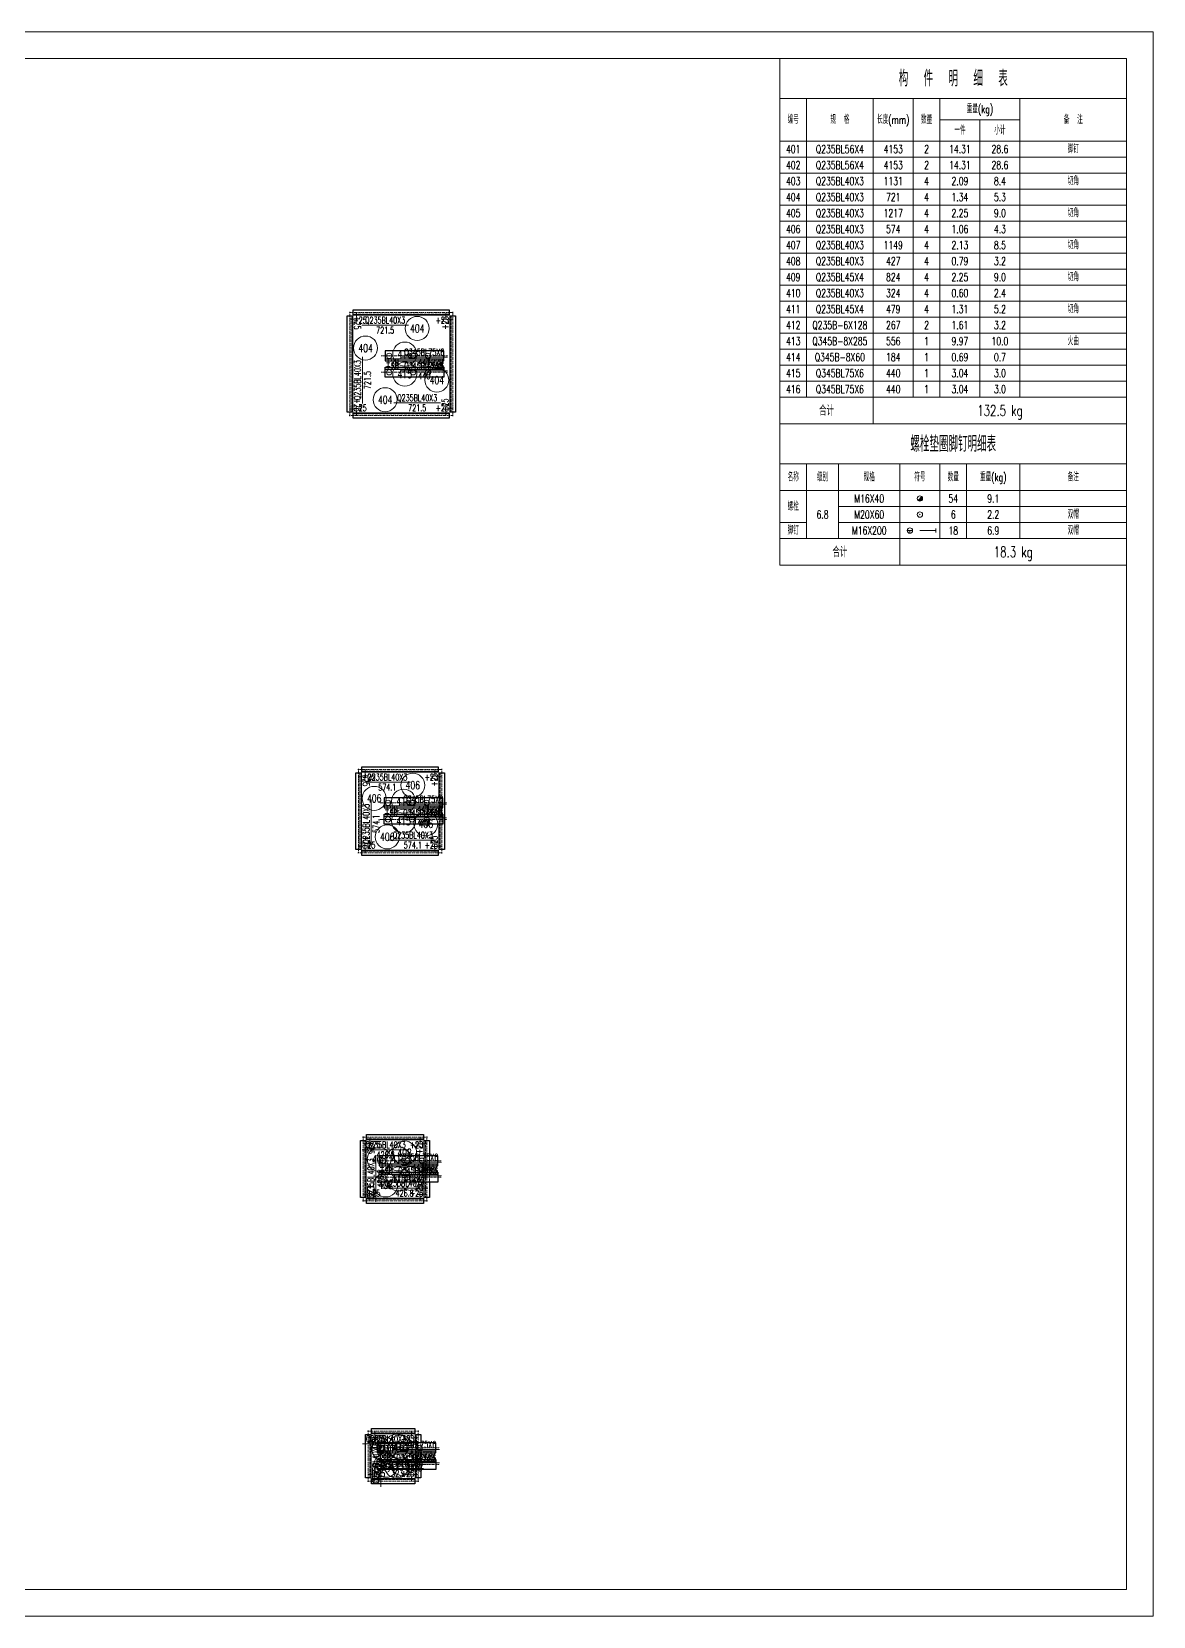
# Model space of a CAD drawing. Extents: x -13400 to 20340, y -61006 to 71674.
# Drawn here: x -4990 to 3420, y 11474 to 23354 of the extents above; entities that cross this region are included whole.
import ezdxf
from ezdxf.enums import TextEntityAlignment as Align

# ---------------------------------------------------------------- set-up
doc = ezdxf.new("R2010")
doc.units = 0
doc.header["$MEASUREMENT"] = 0
doc.linetypes.add('Dash', pattern=[2.75, 2, -0.75])
doc.linetypes.add('DashDot', pattern=[15.6, 9, -3, 0.6, -3])
doc.layers.get('0').update_dxf_attribs({"linetype": 'CONTINUOUS', "lineweight": 25})
doc.styles.get("Standard").update_dxf_attribs({"font": 'simplex.shx', "width": 0.7, "height": 3, "bigfont": 'gbhzfs.shx'})

# ---------------------------------------------------------------- blocks, each defined once
blk = doc.blocks.new('M16X40S')
at = {"color": 3, "linetype": 'Continuous', "lineweight": 13}
blk.add_line((-0.707, -0.707), (0.707, 0.707), dxfattribs=at)
blk.add_circle((0, 0), 1, dxfattribs=at)
for radius in [0.9, 0.8, 0.7, 0.6, 0.5, 0.4, 0.3, 0.2, 0.1]:
    blk.add_arc((0, 0), radius, 225, 45, dxfattribs=at)
blk = doc.blocks.new('DefaultBolt')
at = {"color": 3, "linetype": 'Continuous', "lineweight": 13}
for p, q in [((-0.1, -0.1), (0.1, 0.1)), ((0.1, -0.1), (-0.1, 0.1))]:
    blk.add_line(p, q, dxfattribs=at)
blk.add_circle((0, 0), 1, dxfattribs=at)
blk = doc.blocks.new('StepBoltML')
at = {"color": 3, "linetype": 'Continuous', "lineweight": 13}
for p, q in [((-4.75, 0), (-2.75, 0)), ((-3.75, 0), (-3.75, -1)), ((0, 0), (6, 0)), ((6, -0.75), (6, 0.75))]:
    blk.add_line(p, q, dxfattribs=at)
blk.add_circle((-3.75, 0), 1, dxfattribs=at)

msp = doc.modelspace()

# ---------------------------------------------------------------- linework, layer by layer
at = {"color": 7, "linetype": 'Continuous', "lineweight": 18}
for p, q in [((-13400.26316, 23353.99352), (3419.73684, 23353.99352)), ((3419.73684, 11473.99352), (3419.73684, 23353.99352)), ((-12900.26316, 23153.99352), (3219.73684, 23153.99352)), ((3219.73684, 11673.99352), (3219.73684, 23153.99352)), ((-12900.26316, 11673.99352), (3219.73684, 11673.99352)), ((-13400.26316, 11473.99352), (3419.73684, 11473.99352))]:
    msp.add_line(p, q, dxfattribs=at)
at = {"color": 2, "linetype": 'DashDot', "lineweight": 15}
for p, q in [((-1828.88882, 21248.41136), (-2610.36113, 21248.41136)), ((-2605.84288, 21252.9296), (-2605.84288, 20471.45729)), ((-1833.40707, 20471.45729), (-1833.40707, 21252.9296)), ((-2369.62498, 20924.19345), (-1869.62498, 20924.19345)), ((-2369.62498, 20800.19345), (-1869.62498, 20800.19345)), ((-2610.36113, 20475.97554), (-1828.88882, 20475.97554)), ((-1911.28119, 17823.23942), (-2545.4184, 17823.23942)), ((-2540.90016, 17827.75767), (-2540.90016, 17193.62045)), ((-1915.79944, 17193.62045), (-1915.79944, 17827.75767)), ((-2378.3498, 17572.68906), (-1878.3498, 17572.68906)), ((-2378.3498, 17448.68906), (-1878.3498, 17448.68906)), ((-2545.4184, 17198.1387), (-1911.28119, 17198.1387)), ((-2021.78251, 15066.46953), (-2508.58463, 15066.46953)), ((-2504.06638, 15070.98778), (-2504.06638, 14584.18566)), ((-2026.30076, 14584.18566), (-2026.30076, 15070.98778)), ((-2415.18357, 14889.58672), (-1915.18357, 14889.58672)), ((-2415.18357, 14765.58672), (-1915.18357, 14765.58672)), ((-2508.58463, 14588.70391), (-2021.78251, 14588.70391)), ((-2088.31891, 12861.69485), (-2471.98645, 12861.69485)), ((-2467.46821, 12866.2131), (-2467.46821, 12482.54555)), ((-2092.83715, 12482.54555), (-2092.83715, 12866.2131)), ((-2430.15268, 12736.37932), (-1930.15268, 12736.37932)), ((-2430.15268, 12612.37932), (-1930.15268, 12612.37932)), ((-2471.98645, 12487.0638), (-2088.31891, 12487.0638))]:
    msp.add_line(p, q, dxfattribs=at)
at = {"color": 1, "linetype": 'Dash', "lineweight": 20}
for p, q in [((-2593.84288, 21222.9296), (-2593.84288, 20501.45729)), ((-1858.88882, 21236.41136), (-2580.36113, 21236.41136)), ((-1845.40707, 20501.45729), (-1845.40707, 21222.9296)), ((-2580.36113, 20487.97554), (-1858.88882, 20487.97554)), ((-2528.90016, 17797.75767), (-2528.90016, 17223.62045)), ((-1941.28119, 17811.23942), (-2515.4184, 17811.23942)), ((-1927.79944, 17223.62045), (-1927.79944, 17797.75767)), ((-1935.79944, 17534.68906), (-1935.79944, 17609.68906)), ((-1935.79944, 17411.68906), (-1935.79944, 17486.68906)), ((-2515.4184, 17210.1387), (-1941.28119, 17210.1387)), ((-2492.06638, 15040.98778), (-2492.06638, 14614.18566)), ((-2051.78251, 15054.46953), (-2478.58463, 15054.46953)), ((-2038.30076, 14614.18566), (-2038.30076, 15040.98778)), ((-2046.30076, 14851.58672), (-2046.30076, 14926.58672)), ((-2006.30076, 14926.58672), (-2006.30076, 14851.58672)), ((-2046.30076, 14728.58672), (-2046.30076, 14803.58672)), ((-2006.30076, 14803.58672), (-2006.30076, 14728.58672)), ((-2478.58463, 14600.70391), (-2051.78251, 14600.70391)), ((-2455.46821, 12836.2131), (-2455.46821, 12512.54555)), ((-2118.31891, 12849.69485), (-2441.98645, 12849.69485)), ((-2104.83715, 12512.54555), (-2104.83715, 12836.2131)), ((-2112.83715, 12698.37932), (-2112.83715, 12773.37932)), ((-2072.83715, 12773.37932), (-2072.83715, 12698.37932)), ((-2112.83715, 12575.37932), (-2112.83715, 12650.37932)), ((-2072.83715, 12650.37932), (-2072.83715, 12575.37932)), ((-2441.98645, 12499.0638), (-2118.31891, 12499.0638))]:
    msp.add_line(p, q, dxfattribs=at)
at = {"color": 7, "linetype": 'Continuous', "lineweight": 13}
for p, q in [((-2164.87036, 21153.41136), (-2514.87036, 21153.41136)), ((-2510.84288, 20916.94806), (-2510.84288, 20566.94806)), ((-2221.29164, 20913.19345), (-1871.29164, 20913.19345)), ((-2221.29164, 20811.19345), (-1871.29164, 20811.19345)), ((-2274.37959, 20570.97554), (-1924.37959, 20570.97554)), ((-2149.03933, 17728.23942), (-2499.03933, 17728.23942)), ((-2445.90016, 17589.99952), (-2445.90016, 17239.99952)), ((-2230.01646, 17561.68906), (-1880.01646, 17561.68906)), ((-2230.01646, 17459.68906), (-1880.01646, 17459.68906)), ((-2307.66026, 17293.1387), (-1957.66026, 17293.1387)), ((-2161.31726, 14971.46953), (-2511.31726, 14971.46953)), ((-2409.06638, 14931.45303), (-2409.06638, 14581.45303)), ((-2266.85024, 14878.58672), (-1916.85024, 14878.58672)), ((-2266.85024, 14776.58672), (-1916.85024, 14776.58672)), ((-2369.04988, 14683.70391), (-2019.04988, 14683.70391)), ((-2159.09727, 12766.69485), (-2509.09727, 12766.69485)), ((-2372.46821, 12795.43473), (-2372.46821, 12445.43473)), ((-2281.81935, 12725.37932), (-1931.81935, 12725.37932)), ((-2281.81935, 12623.37932), (-1931.81935, 12623.37932)), ((-2401.20809, 12582.0638), (-2051.20809, 12582.0638))]:
    msp.add_line(p, q, dxfattribs=at)
at = {"color": 7, "linetype": 'Continuous', "lineweight": 30}
for p, q in [((-2339.62498, 20901.19345), (-1899.62498, 20901.19345)), ((-2339.62498, 20823.19345), (-1899.62498, 20823.19345)), ((-2348.3498, 17549.68906), (-1908.3498, 17549.68906)), ((-2348.3498, 17471.68906), (-1908.3498, 17471.68906)), ((-2385.18357, 14866.58672), (-1945.18357, 14866.58672)), ((-2385.18357, 14788.58672), (-1945.18357, 14788.58672)), ((-2400.15268, 12713.37932), (-1960.15268, 12713.37932)), ((-2400.15268, 12635.37932), (-1960.15268, 12635.37932))]:
    msp.add_line(p, q, dxfattribs=at)
at = {"color": 3, "linetype": 'Continuous', "lineweight": 13}
for points in [[(619.73684, 23153.99352), (619.73684, 22853.99352), (3219.73684, 22853.99352), (3219.73684, 23153.99352)], [(619.73684, 22853.99352), (619.73684, 22533.99352), (819.73684, 22533.99352), (819.73684, 22853.99352)], [(819.73684, 22853.99352), (819.73684, 22533.99352), (1319.73684, 22533.99352), (1319.73684, 22853.99352)], [(1319.73684, 22853.99352), (1319.73684, 22533.99352), (1619.73684, 22533.99352), (1619.73684, 22853.99352)], [(1619.73684, 22853.99352), (1619.73684, 22533.99352), (1819.73684, 22533.99352), (1819.73684, 22853.99352)], [(1819.73684, 22853.99352), (1819.73684, 22693.99352), (2419.73684, 22693.99352), (2419.73684, 22853.99352)], [(2419.73684, 22853.99352), (2419.73684, 22533.99352), (3219.73684, 22533.99352), (3219.73684, 22853.99352)], [(1819.73684, 22693.99352), (1819.73684, 22533.99352), (2119.73684, 22533.99352), (2119.73684, 22693.99352)], [(2119.73684, 22693.99352), (2119.73684, 22533.99352), (2419.73684, 22533.99352), (2419.73684, 22693.99352)], [(619.73684, 22533.99352), (619.73684, 22413.99352), (819.73684, 22413.99352), (819.73684, 22533.99352)], [(819.73684, 22533.99352), (819.73684, 22413.99352), (1319.73684, 22413.99352), (1319.73684, 22533.99352)], [(1319.73684, 22533.99352), (1319.73684, 22413.99352), (1619.73684, 22413.99352), (1619.73684, 22533.99352)], [(1619.73684, 22533.99352), (1619.73684, 22413.99352), (1819.73684, 22413.99352), (1819.73684, 22533.99352)], [(1819.73684, 22533.99352), (1819.73684, 22413.99352), (2119.73684, 22413.99352), (2119.73684, 22533.99352)], [(2119.73684, 22533.99352), (2119.73684, 22413.99352), (2419.73684, 22413.99352), (2419.73684, 22533.99352)], [(2419.73684, 22533.99352), (2419.73684, 22413.99352), (3219.73684, 22413.99352), (3219.73684, 22533.99352)], [(619.73684, 22413.99352), (619.73684, 22293.99352), (819.73684, 22293.99352), (819.73684, 22413.99352)], [(819.73684, 22413.99352), (819.73684, 22293.99352), (1319.73684, 22293.99352), (1319.73684, 22413.99352)], [(1319.73684, 22413.99352), (1319.73684, 22293.99352), (1619.73684, 22293.99352), (1619.73684, 22413.99352)], [(1619.73684, 22413.99352), (1619.73684, 22293.99352), (1819.73684, 22293.99352), (1819.73684, 22413.99352)], [(1819.73684, 22413.99352), (1819.73684, 22293.99352), (2119.73684, 22293.99352), (2119.73684, 22413.99352)], [(2119.73684, 22413.99352), (2119.73684, 22293.99352), (2419.73684, 22293.99352), (2419.73684, 22413.99352)], [(2419.73684, 22413.99352), (2419.73684, 22293.99352), (3219.73684, 22293.99352), (3219.73684, 22413.99352)], [(619.73684, 22293.99352), (619.73684, 22173.99352), (819.73684, 22173.99352), (819.73684, 22293.99352)], [(819.73684, 22293.99352), (819.73684, 22173.99352), (1319.73684, 22173.99352), (1319.73684, 22293.99352)], [(1319.73684, 22293.99352), (1319.73684, 22173.99352), (1619.73684, 22173.99352), (1619.73684, 22293.99352)], [(1619.73684, 22293.99352), (1619.73684, 22173.99352), (1819.73684, 22173.99352), (1819.73684, 22293.99352)], [(1819.73684, 22293.99352), (1819.73684, 22173.99352), (2119.73684, 22173.99352), (2119.73684, 22293.99352)], [(2119.73684, 22293.99352), (2119.73684, 22173.99352), (2419.73684, 22173.99352), (2419.73684, 22293.99352)], [(2419.73684, 22293.99352), (2419.73684, 22173.99352), (3219.73684, 22173.99352), (3219.73684, 22293.99352)], [(619.73684, 22173.99352), (619.73684, 22053.99352), (819.73684, 22053.99352), (819.73684, 22173.99352)], [(819.73684, 22173.99352), (819.73684, 22053.99352), (1319.73684, 22053.99352), (1319.73684, 22173.99352)], [(1319.73684, 22173.99352), (1319.73684, 22053.99352), (1619.73684, 22053.99352), (1619.73684, 22173.99352)], [(1619.73684, 22173.99352), (1619.73684, 22053.99352), (1819.73684, 22053.99352), (1819.73684, 22173.99352)], [(1819.73684, 22173.99352), (1819.73684, 22053.99352), (2119.73684, 22053.99352), (2119.73684, 22173.99352)], [(2119.73684, 22173.99352), (2119.73684, 22053.99352), (2419.73684, 22053.99352), (2419.73684, 22173.99352)], [(2419.73684, 22173.99352), (2419.73684, 22053.99352), (3219.73684, 22053.99352), (3219.73684, 22173.99352)], [(619.73684, 22053.99352), (619.73684, 21933.99352), (819.73684, 21933.99352), (819.73684, 22053.99352)], [(819.73684, 22053.99352), (819.73684, 21933.99352), (1319.73684, 21933.99352), (1319.73684, 22053.99352)], [(1319.73684, 22053.99352), (1319.73684, 21933.99352), (1619.73684, 21933.99352), (1619.73684, 22053.99352)], [(1619.73684, 22053.99352), (1619.73684, 21933.99352), (1819.73684, 21933.99352), (1819.73684, 22053.99352)], [(1819.73684, 22053.99352), (1819.73684, 21933.99352), (2119.73684, 21933.99352), (2119.73684, 22053.99352)], [(2119.73684, 22053.99352), (2119.73684, 21933.99352), (2419.73684, 21933.99352), (2419.73684, 22053.99352)], [(2419.73684, 22053.99352), (2419.73684, 21933.99352), (3219.73684, 21933.99352), (3219.73684, 22053.99352)], [(619.73684, 21933.99352), (619.73684, 21813.99352), (819.73684, 21813.99352), (819.73684, 21933.99352)], [(819.73684, 21933.99352), (819.73684, 21813.99352), (1319.73684, 21813.99352), (1319.73684, 21933.99352)], [(1319.73684, 21933.99352), (1319.73684, 21813.99352), (1619.73684, 21813.99352), (1619.73684, 21933.99352)], [(1619.73684, 21933.99352), (1619.73684, 21813.99352), (1819.73684, 21813.99352), (1819.73684, 21933.99352)], [(1819.73684, 21933.99352), (1819.73684, 21813.99352), (2119.73684, 21813.99352), (2119.73684, 21933.99352)], [(2119.73684, 21933.99352), (2119.73684, 21813.99352), (2419.73684, 21813.99352), (2419.73684, 21933.99352)], [(2419.73684, 21933.99352), (2419.73684, 21813.99352), (3219.73684, 21813.99352), (3219.73684, 21933.99352)], [(619.73684, 21813.99352), (619.73684, 21693.99352), (819.73684, 21693.99352), (819.73684, 21813.99352)], [(819.73684, 21813.99352), (819.73684, 21693.99352), (1319.73684, 21693.99352), (1319.73684, 21813.99352)], [(1319.73684, 21813.99352), (1319.73684, 21693.99352), (1619.73684, 21693.99352), (1619.73684, 21813.99352)], [(1619.73684, 21813.99352), (1619.73684, 21693.99352), (1819.73684, 21693.99352), (1819.73684, 21813.99352)], [(1819.73684, 21813.99352), (1819.73684, 21693.99352), (2119.73684, 21693.99352), (2119.73684, 21813.99352)], [(2119.73684, 21813.99352), (2119.73684, 21693.99352), (2419.73684, 21693.99352), (2419.73684, 21813.99352)], [(2419.73684, 21813.99352), (2419.73684, 21693.99352), (3219.73684, 21693.99352), (3219.73684, 21813.99352)], [(619.73684, 21693.99352), (619.73684, 21573.99352), (819.73684, 21573.99352), (819.73684, 21693.99352)], [(819.73684, 21693.99352), (819.73684, 21573.99352), (1319.73684, 21573.99352), (1319.73684, 21693.99352)], [(1319.73684, 21693.99352), (1319.73684, 21573.99352), (1619.73684, 21573.99352), (1619.73684, 21693.99352)], [(1619.73684, 21693.99352), (1619.73684, 21573.99352), (1819.73684, 21573.99352), (1819.73684, 21693.99352)], [(1819.73684, 21693.99352), (1819.73684, 21573.99352), (2119.73684, 21573.99352), (2119.73684, 21693.99352)], [(2119.73684, 21693.99352), (2119.73684, 21573.99352), (2419.73684, 21573.99352), (2419.73684, 21693.99352)], [(2419.73684, 21693.99352), (2419.73684, 21573.99352), (3219.73684, 21573.99352), (3219.73684, 21693.99352)], [(619.73684, 21573.99352), (619.73684, 21453.99352), (819.73684, 21453.99352), (819.73684, 21573.99352)], [(819.73684, 21573.99352), (819.73684, 21453.99352), (1319.73684, 21453.99352), (1319.73684, 21573.99352)], [(1319.73684, 21573.99352), (1319.73684, 21453.99352), (1619.73684, 21453.99352), (1619.73684, 21573.99352)], [(1619.73684, 21573.99352), (1619.73684, 21453.99352), (1819.73684, 21453.99352), (1819.73684, 21573.99352)], [(1819.73684, 21573.99352), (1819.73684, 21453.99352), (2119.73684, 21453.99352), (2119.73684, 21573.99352)], [(2119.73684, 21573.99352), (2119.73684, 21453.99352), (2419.73684, 21453.99352), (2419.73684, 21573.99352)], [(2419.73684, 21573.99352), (2419.73684, 21453.99352), (3219.73684, 21453.99352), (3219.73684, 21573.99352)], [(619.73684, 21453.99352), (619.73684, 21333.99352), (819.73684, 21333.99352), (819.73684, 21453.99352)], [(819.73684, 21453.99352), (819.73684, 21333.99352), (1319.73684, 21333.99352), (1319.73684, 21453.99352)], [(1319.73684, 21453.99352), (1319.73684, 21333.99352), (1619.73684, 21333.99352), (1619.73684, 21453.99352)], [(1619.73684, 21453.99352), (1619.73684, 21333.99352), (1819.73684, 21333.99352), (1819.73684, 21453.99352)], [(1819.73684, 21453.99352), (1819.73684, 21333.99352), (2119.73684, 21333.99352), (2119.73684, 21453.99352)], [(2119.73684, 21453.99352), (2119.73684, 21333.99352), (2419.73684, 21333.99352), (2419.73684, 21453.99352)], [(2419.73684, 21453.99352), (2419.73684, 21333.99352), (3219.73684, 21333.99352), (3219.73684, 21453.99352)], [(619.73684, 21333.99352), (619.73684, 21213.99352), (819.73684, 21213.99352), (819.73684, 21333.99352)], [(819.73684, 21333.99352), (819.73684, 21213.99352), (1319.73684, 21213.99352), (1319.73684, 21333.99352)], [(1319.73684, 21333.99352), (1319.73684, 21213.99352), (1619.73684, 21213.99352), (1619.73684, 21333.99352)], [(1619.73684, 21333.99352), (1619.73684, 21213.99352), (1819.73684, 21213.99352), (1819.73684, 21333.99352)], [(1819.73684, 21333.99352), (1819.73684, 21213.99352), (2119.73684, 21213.99352), (2119.73684, 21333.99352)], [(2119.73684, 21333.99352), (2119.73684, 21213.99352), (2419.73684, 21213.99352), (2419.73684, 21333.99352)], [(2419.73684, 21333.99352), (2419.73684, 21213.99352), (3219.73684, 21213.99352), (3219.73684, 21333.99352)], [(619.73684, 21213.99352), (619.73684, 21093.99352), (819.73684, 21093.99352), (819.73684, 21213.99352)], [(819.73684, 21213.99352), (819.73684, 21093.99352), (1319.73684, 21093.99352), (1319.73684, 21213.99352)], [(1319.73684, 21213.99352), (1319.73684, 21093.99352), (1619.73684, 21093.99352), (1619.73684, 21213.99352)], [(1619.73684, 21213.99352), (1619.73684, 21093.99352), (1819.73684, 21093.99352), (1819.73684, 21213.99352)], [(1819.73684, 21213.99352), (1819.73684, 21093.99352), (2119.73684, 21093.99352), (2119.73684, 21213.99352)], [(2119.73684, 21213.99352), (2119.73684, 21093.99352), (2419.73684, 21093.99352), (2419.73684, 21213.99352)], [(2419.73684, 21213.99352), (2419.73684, 21093.99352), (3219.73684, 21093.99352), (3219.73684, 21213.99352)], [(619.73684, 21093.99352), (619.73684, 20973.99352), (819.73684, 20973.99352), (819.73684, 21093.99352)], [(819.73684, 21093.99352), (819.73684, 20973.99352), (1319.73684, 20973.99352), (1319.73684, 21093.99352)], [(1319.73684, 21093.99352), (1319.73684, 20973.99352), (1619.73684, 20973.99352), (1619.73684, 21093.99352)], [(1619.73684, 21093.99352), (1619.73684, 20973.99352), (1819.73684, 20973.99352), (1819.73684, 21093.99352)], [(1819.73684, 21093.99352), (1819.73684, 20973.99352), (2119.73684, 20973.99352), (2119.73684, 21093.99352)], [(2119.73684, 21093.99352), (2119.73684, 20973.99352), (2419.73684, 20973.99352), (2419.73684, 21093.99352)], [(2419.73684, 21093.99352), (2419.73684, 20973.99352), (3219.73684, 20973.99352), (3219.73684, 21093.99352)], [(619.73684, 20973.99352), (619.73684, 20853.99352), (819.73684, 20853.99352), (819.73684, 20973.99352)], [(819.73684, 20973.99352), (819.73684, 20853.99352), (1319.73684, 20853.99352), (1319.73684, 20973.99352)], [(1319.73684, 20973.99352), (1319.73684, 20853.99352), (1619.73684, 20853.99352), (1619.73684, 20973.99352)], [(1619.73684, 20973.99352), (1619.73684, 20853.99352), (1819.73684, 20853.99352), (1819.73684, 20973.99352)], [(1819.73684, 20973.99352), (1819.73684, 20853.99352), (2119.73684, 20853.99352), (2119.73684, 20973.99352)], [(2119.73684, 20973.99352), (2119.73684, 20853.99352), (2419.73684, 20853.99352), (2419.73684, 20973.99352)], [(2419.73684, 20973.99352), (2419.73684, 20853.99352), (3219.73684, 20853.99352), (3219.73684, 20973.99352)], [(619.73684, 20853.99352), (619.73684, 20733.99352), (819.73684, 20733.99352), (819.73684, 20853.99352)], [(819.73684, 20853.99352), (819.73684, 20733.99352), (1319.73684, 20733.99352), (1319.73684, 20853.99352)], [(1319.73684, 20853.99352), (1319.73684, 20733.99352), (1619.73684, 20733.99352), (1619.73684, 20853.99352)], [(1619.73684, 20853.99352), (1619.73684, 20733.99352), (1819.73684, 20733.99352), (1819.73684, 20853.99352)], [(1819.73684, 20853.99352), (1819.73684, 20733.99352), (2119.73684, 20733.99352), (2119.73684, 20853.99352)], [(2119.73684, 20853.99352), (2119.73684, 20733.99352), (2419.73684, 20733.99352), (2419.73684, 20853.99352)], [(2419.73684, 20853.99352), (2419.73684, 20733.99352), (3219.73684, 20733.99352), (3219.73684, 20853.99352)], [(619.73684, 20733.99352), (619.73684, 20613.99352), (819.73684, 20613.99352), (819.73684, 20733.99352)], [(819.73684, 20733.99352), (819.73684, 20613.99352), (1319.73684, 20613.99352), (1319.73684, 20733.99352)], [(1319.73684, 20733.99352), (1319.73684, 20613.99352), (1619.73684, 20613.99352), (1619.73684, 20733.99352)], [(1619.73684, 20733.99352), (1619.73684, 20613.99352), (1819.73684, 20613.99352), (1819.73684, 20733.99352)], [(1819.73684, 20733.99352), (1819.73684, 20613.99352), (2119.73684, 20613.99352), (2119.73684, 20733.99352)], [(2119.73684, 20733.99352), (2119.73684, 20613.99352), (2419.73684, 20613.99352), (2419.73684, 20733.99352)], [(2419.73684, 20733.99352), (2419.73684, 20613.99352), (3219.73684, 20613.99352), (3219.73684, 20733.99352)], [(619.73684, 20613.99352), (619.73684, 20413.99352), (1319.73684, 20413.99352), (1319.73684, 20613.99352)], [(1319.73684, 20613.99352), (1319.73684, 20413.99352), (3219.73684, 20413.99352), (3219.73684, 20613.99352)], [(619.73684, 20413.99352), (619.73684, 20113.99352), (3219.73684, 20113.99352), (3219.73684, 20413.99352)], [(619.73684, 20113.99352), (619.73684, 19913.99352), (819.73684, 19913.99352), (819.73684, 20113.99352)], [(819.73684, 20113.99352), (819.73684, 19913.99352), (1059.73684, 19913.99352), (1059.73684, 20113.99352)], [(1059.73684, 20113.99352), (1059.73684, 19913.99352), (1519.73684, 19913.99352), (1519.73684, 20113.99352)], [(1519.73684, 20113.99352), (1519.73684, 19913.99352), (1819.73684, 19913.99352), (1819.73684, 20113.99352)], [(1819.73684, 20113.99352), (1819.73684, 19913.99352), (2019.73684, 19913.99352), (2019.73684, 20113.99352)], [(2019.73684, 20113.99352), (2019.73684, 19913.99352), (2419.73684, 19913.99352), (2419.73684, 20113.99352)], [(2419.73684, 20113.99352), (2419.73684, 19913.99352), (3219.73684, 19913.99352), (3219.73684, 20113.99352)], [(619.73684, 19913.99352), (619.73684, 19673.99352), (819.73684, 19673.99352), (819.73684, 19913.99352)], [(819.73684, 19913.99352), (819.73684, 19553.99352), (1059.73684, 19553.99352), (1059.73684, 19913.99352)], [(1059.73684, 19913.99352), (1059.73684, 19793.99352), (1519.73684, 19793.99352), (1519.73684, 19913.99352)], [(1519.73684, 19913.99352), (1519.73684, 19793.99352), (1819.73684, 19793.99352), (1819.73684, 19913.99352)], [(1819.73684, 19913.99352), (1819.73684, 19793.99352), (2019.73684, 19793.99352), (2019.73684, 19913.99352)], [(2019.73684, 19913.99352), (2019.73684, 19793.99352), (2419.73684, 19793.99352), (2419.73684, 19913.99352)], [(2419.73684, 19913.99352), (2419.73684, 19793.99352), (3219.73684, 19793.99352), (3219.73684, 19913.99352)], [(1059.73684, 19793.99352), (1059.73684, 19673.99352), (1519.73684, 19673.99352), (1519.73684, 19793.99352)], [(1519.73684, 19793.99352), (1519.73684, 19673.99352), (1819.73684, 19673.99352), (1819.73684, 19793.99352)], [(1819.73684, 19793.99352), (1819.73684, 19673.99352), (2019.73684, 19673.99352), (2019.73684, 19793.99352)], [(2019.73684, 19793.99352), (2019.73684, 19673.99352), (2419.73684, 19673.99352), (2419.73684, 19793.99352)], [(2419.73684, 19793.99352), (2419.73684, 19673.99352), (3219.73684, 19673.99352), (3219.73684, 19793.99352)], [(619.73684, 19673.99352), (619.73684, 19553.99352), (819.73684, 19553.99352), (819.73684, 19673.99352)], [(1059.73684, 19673.99352), (1059.73684, 19553.99352), (1519.73684, 19553.99352), (1519.73684, 19673.99352)], [(1519.73684, 19673.99352), (1519.73684, 19553.99352), (1819.73684, 19553.99352), (1819.73684, 19673.99352)], [(1819.73684, 19673.99352), (1819.73684, 19553.99352), (2019.73684, 19553.99352), (2019.73684, 19673.99352)], [(2019.73684, 19673.99352), (2019.73684, 19553.99352), (2419.73684, 19553.99352), (2419.73684, 19673.99352)], [(2419.73684, 19673.99352), (2419.73684, 19553.99352), (3219.73684, 19553.99352), (3219.73684, 19673.99352)], [(619.73684, 19553.99352), (619.73684, 19353.99352), (1519.73684, 19353.99352), (1519.73684, 19553.99352)], [(1519.73684, 19553.99352), (1519.73684, 19353.99352), (3219.73684, 19353.99352), (3219.73684, 19553.99352)]]:
    msp.add_lwpolyline(points, close=True, dxfattribs=at)
at = {"color": 7, "linetype": 'Continuous', "lineweight": 30}
for points in [[(-2580.36113, 21228.41136), (-2580.36113, 21268.41136)], [(-2580.36113, 21268.41136), (-1858.88882, 21268.41136)], [(-1858.88882, 21268.41136), (-1858.88882, 21228.41136)], [(-2625.84288, 20501.45729), (-2625.84288, 21222.9296)], [(-2625.84288, 21222.9296), (-2585.84288, 21222.9296)], [(-2585.84288, 21222.9296), (-2585.84288, 20501.45729)], [(-1858.88882, 21228.41136), (-2580.36113, 21228.41136)], [(-1853.40707, 20501.45729), (-1853.40707, 21222.9296)], [(-1853.40707, 21222.9296), (-1813.40707, 21222.9296)], [(-1813.40707, 21222.9296), (-1813.40707, 20501.45729)], [(-1899.62498, 20961.19345), (-2339.62498, 20961.19345)], [(-2339.62498, 20961.19345), (-2339.62498, 20886.19345)], [(-1899.62498, 20886.19345), (-1899.62498, 20961.19345)], [(-2339.62498, 20886.19345), (-1899.62498, 20886.19345)], [(-2339.62498, 20838.19345), (-1899.62498, 20838.19345)], [(-2339.62498, 20763.19345), (-2339.62498, 20838.19345)], [(-1899.62498, 20838.19345), (-1899.62498, 20763.19345)], [(-1899.62498, 20763.19345), (-2339.62498, 20763.19345)], [(-2585.84288, 20501.45729), (-2625.84288, 20501.45729)], [(-2580.36113, 20495.97554), (-1858.88882, 20495.97554)], [(-2580.36113, 20455.97554), (-2580.36113, 20495.97554)], [(-1858.88882, 20455.97554), (-2580.36113, 20455.97554)], [(-1858.88882, 20495.97554), (-1858.88882, 20455.97554)], [(-1813.40707, 20501.45729), (-1853.40707, 20501.45729)], [(-2515.4184, 17803.23942), (-2515.4184, 17843.23942)], [(-2515.4184, 17843.23942), (-1941.28119, 17843.23942)], [(-1941.28119, 17843.23942), (-1941.28119, 17803.23942)], [(-2560.90016, 17223.62045), (-2560.90016, 17797.75767)], [(-2560.90016, 17797.75767), (-2520.90016, 17797.75767)], [(-2520.90016, 17797.75767), (-2520.90016, 17223.62045)], [(-1941.28119, 17803.23942), (-2515.4184, 17803.23942)], [(-1935.79944, 17609.68906), (-1935.79944, 17797.75767)], [(-1935.79944, 17797.75767), (-1895.79944, 17797.75767)], [(-1895.79944, 17797.75767), (-1895.79944, 17223.62045)], [(-1908.3498, 17609.68906), (-2348.3498, 17609.68906)], [(-2348.3498, 17609.68906), (-2348.3498, 17534.68906)], [(-1908.3498, 17534.68906), (-1908.3498, 17609.68906)], [(-2348.3498, 17534.68906), (-1908.3498, 17534.68906)], [(-2348.3498, 17486.68906), (-1908.3498, 17486.68906)], [(-2348.3498, 17411.68906), (-2348.3498, 17486.68906)], [(-1935.79944, 17486.68906), (-1935.79944, 17534.68906)], [(-1908.3498, 17486.68906), (-1908.3498, 17411.68906)], [(-1908.3498, 17411.68906), (-2348.3498, 17411.68906)], [(-1935.79944, 17223.62045), (-1935.79944, 17411.68906)], [(-2520.90016, 17223.62045), (-2560.90016, 17223.62045)], [(-2515.4184, 17218.1387), (-1941.28119, 17218.1387)], [(-2515.4184, 17178.1387), (-2515.4184, 17218.1387)], [(-1941.28119, 17178.1387), (-2515.4184, 17178.1387)], [(-1941.28119, 17218.1387), (-1941.28119, 17178.1387)], [(-1895.79944, 17223.62045), (-1935.79944, 17223.62045)], [(-2524.06638, 14614.18566), (-2524.06638, 15040.98778)], [(-2524.06638, 15040.98778), (-2484.06638, 15040.98778)], [(-2484.06638, 15040.98778), (-2484.06638, 14614.18566)], [(-2478.58463, 15046.46953), (-2478.58463, 15086.46953)], [(-2478.58463, 15086.46953), (-2051.78251, 15086.46953)], [(-2051.78251, 15046.46953), (-2478.58463, 15046.46953)], [(-2051.78251, 15086.46953), (-2051.78251, 15046.46953)], [(-2046.30076, 14926.58672), (-2046.30076, 15040.98778)], [(-2046.30076, 15040.98778), (-2006.30076, 15040.98778)], [(-2006.30076, 15040.98778), (-2006.30076, 14926.58672)], [(-1945.18357, 14926.58672), (-2385.18357, 14926.58672)], [(-2385.18357, 14926.58672), (-2385.18357, 14851.58672)], [(-2385.18357, 14851.58672), (-1945.18357, 14851.58672)], [(-2046.30076, 14803.58672), (-2046.30076, 14851.58672)], [(-2006.30076, 14851.58672), (-2006.30076, 14803.58672)], [(-1945.18357, 14851.58672), (-1945.18357, 14926.58672)], [(-2385.18357, 14803.58672), (-1945.18357, 14803.58672)], [(-2385.18357, 14728.58672), (-2385.18357, 14803.58672)], [(-1945.18357, 14803.58672), (-1945.18357, 14728.58672)], [(-2484.06638, 14614.18566), (-2524.06638, 14614.18566)], [(-1945.18357, 14728.58672), (-2385.18357, 14728.58672)], [(-2046.30076, 14614.18566), (-2046.30076, 14728.58672)], [(-2006.30076, 14614.18566), (-2046.30076, 14614.18566)], [(-2006.30076, 14728.58672), (-2006.30076, 14614.18566)], [(-2478.58463, 14608.70391), (-2051.78251, 14608.70391)], [(-2478.58463, 14568.70391), (-2478.58463, 14608.70391)], [(-2051.78251, 14568.70391), (-2478.58463, 14568.70391)], [(-2051.78251, 14608.70391), (-2051.78251, 14568.70391)], [(-2487.46821, 12512.54555), (-2487.46821, 12836.2131)], [(-2487.46821, 12836.2131), (-2447.46821, 12836.2131)], [(-2447.46821, 12836.2131), (-2447.46821, 12512.54555)], [(-2441.98645, 12841.69485), (-2441.98645, 12881.69485)], [(-2441.98645, 12881.69485), (-2118.31891, 12881.69485)], [(-2118.31891, 12841.69485), (-2441.98645, 12841.69485)], [(-2118.31891, 12881.69485), (-2118.31891, 12841.69485)], [(-2112.83715, 12773.37932), (-2112.83715, 12836.2131)], [(-2112.83715, 12836.2131), (-2072.83715, 12836.2131)], [(-2072.83715, 12836.2131), (-2072.83715, 12773.37932)], [(-1960.15268, 12773.37932), (-2400.15268, 12773.37932)], [(-2400.15268, 12773.37932), (-2400.15268, 12698.37932)], [(-1960.15268, 12698.37932), (-1960.15268, 12773.37932)], [(-2400.15268, 12698.37932), (-1960.15268, 12698.37932)], [(-2400.15268, 12650.37932), (-1960.15268, 12650.37932)], [(-2400.15268, 12575.37932), (-2400.15268, 12650.37932)], [(-2112.83715, 12650.37932), (-2112.83715, 12698.37932)], [(-2072.83715, 12698.37932), (-2072.83715, 12650.37932)], [(-1960.15268, 12650.37932), (-1960.15268, 12575.37932)], [(-2447.46821, 12512.54555), (-2487.46821, 12512.54555)], [(-2441.98645, 12507.0638), (-2118.31891, 12507.0638)], [(-2441.98645, 12467.0638), (-2441.98645, 12507.0638)], [(-1960.15268, 12575.37932), (-2400.15268, 12575.37932)], [(-2118.31891, 12507.0638), (-2118.31891, 12467.0638)], [(-2112.83715, 12512.54555), (-2112.83715, 12575.37932)], [(-2072.83715, 12512.54555), (-2112.83715, 12512.54555)], [(-2072.83715, 12575.37932), (-2072.83715, 12512.54555)], [(-2118.31891, 12467.0638), (-2441.98645, 12467.0638)]]:
    msp.add_lwpolyline(points, dxfattribs=at)
at = {"color": 3, "linetype": 'Continuous', "lineweight": 20}
for points in [[(-2570.84288, 21197.9296), (-2600.84288, 21197.9296)], [(-2555.36113, 21213.41136), (-2555.36113, 21243.41136)], [(-1883.88882, 21213.41136), (-1883.88882, 21243.41136)], [(-1868.40707, 21197.9296), (-1838.40707, 21197.9296)], [(-1929.62498, 20871.19345), (-1929.62498, 20901.19345)], [(-1929.62498, 20853.19345), (-1929.62498, 20823.19345)], [(-2570.84288, 20526.45729), (-2600.84288, 20526.45729)], [(-2555.36113, 20510.97554), (-2555.36113, 20480.97554)], [(-1883.88882, 20510.97554), (-1883.88882, 20480.97554)], [(-1868.40707, 20526.45729), (-1838.40707, 20526.45729)], [(-2505.90016, 17772.75767), (-2535.90016, 17772.75767)], [(-2490.4184, 17788.23942), (-2490.4184, 17818.23942)], [(-1966.28119, 17788.23942), (-1966.28119, 17818.23942)], [(-1950.79944, 17772.75767), (-1920.79944, 17772.75767)], [(-1938.3498, 17519.68906), (-1938.3498, 17549.68906)], [(-1938.3498, 17501.68906), (-1938.3498, 17471.68906)], [(-2505.90016, 17248.62045), (-2535.90016, 17248.62045)], [(-2490.4184, 17233.1387), (-2490.4184, 17203.1387)], [(-1966.28119, 17233.1387), (-1966.28119, 17203.1387)], [(-1950.79944, 17248.62045), (-1920.79944, 17248.62045)], [(-2469.06638, 15015.98778), (-2499.06638, 15015.98778)], [(-2453.58463, 15031.46953), (-2453.58463, 15061.46953)], [(-2076.78251, 15031.46953), (-2076.78251, 15061.46953)], [(-2061.30076, 15015.98778), (-2031.30076, 15015.98778)], [(-1975.18357, 14836.58672), (-1975.18357, 14866.58672)], [(-1975.18357, 14818.58672), (-1975.18357, 14788.58672)], [(-2469.06638, 14639.18566), (-2499.06638, 14639.18566)], [(-2453.58463, 14623.70391), (-2453.58463, 14593.70391)], [(-2076.78251, 14623.70391), (-2076.78251, 14593.70391)], [(-2061.30076, 14639.18566), (-2031.30076, 14639.18566)], [(-2416.98645, 12826.69485), (-2416.98645, 12856.69485)], [(-2143.31891, 12826.69485), (-2143.31891, 12856.69485)], [(-2432.46821, 12811.2131), (-2462.46821, 12811.2131)], [(-2127.83715, 12811.2131), (-2097.83715, 12811.2131)], [(-1990.15268, 12683.37932), (-1990.15268, 12713.37932)], [(-1990.15268, 12665.37932), (-1990.15268, 12635.37932)], [(-2432.46821, 12537.54555), (-2462.46821, 12537.54555)], [(-2416.98645, 12522.0638), (-2416.98645, 12492.0638)], [(-2143.31891, 12522.0638), (-2143.31891, 12492.0638)], [(-2127.83715, 12537.54555), (-2097.83715, 12537.54555)]]:
    msp.add_lwpolyline(points, dxfattribs=at)
at = {"color": 7, "linetype": 'Continuous', "lineweight": 13}
for centre in [(-2099.37959, 21129.41136), (-2486.84288, 20982.43883), (-2192.95831, 20937.19345), (-2192.95831, 20787.19345), (-1952.40707, 20741.94806), (-2339.87036, 20594.97554), (-2132.66026, 17704.23942), (-2421.90016, 17606.3786), (-2201.68313, 17585.68906), (-2201.68313, 17435.68906), (-2034.79944, 17414.99952), (-2324.03933, 17317.1387), (-2385.06638, 14898.72041), (-2238.5169, 14902.58672), (-2194.04988, 14947.46953), (-2336.31726, 14707.70391), (-2238.5169, 14752.58672), (-2145.30076, 14756.45303), (-2253.48601, 12749.37932), (-2226.20809, 12742.69485), (-2348.46821, 12728.32391), (-2334.09727, 12606.0638), (-2253.48601, 12599.37932), (-2211.83715, 12620.43473)]:
    msp.add_circle(centre, 90, dxfattribs=at)

# ---------------------------------------------------------------- block references
at = {"color": 3, "linetype": 'Continuous', "lineweight": 13}
for name, p, xscale, yscale, zscale in [('DefaultBolt', (-2309.62498, 20924.19345), 19.99999999998182, 19.99999999998182, 19.99999999998182), ('DefaultBolt', (-2129.62498, 20924.19345), 19.99999999998182, 19.99999999998182, 19.99999999998182), ('DefaultBolt', (-2019.62498, 20924.19345), 19.99999999998182, 19.99999999998182, 19.99999999998182), ('DefaultBolt', (-2309.62498, 20800.19345), 19.99999999998182, 19.99999999998182, 19.99999999998182), ('DefaultBolt', (-2129.62498, 20800.19345), 19.99999999998182, 19.99999999998182, 19.99999999998182), ('DefaultBolt', (-2019.62498, 20800.19345), 19.99999999998182, 19.99999999998182, 19.99999999998182), ('M16X40S', (1669.73684, 19853.99352), 20, 20, 20), ('DefaultBolt', (1669.73684, 19733.99352), 20, 20, 20), ('StepBoltML', (1669.73684, 19613.99352), 20, 20, 20), ('DefaultBolt', (-2318.3498, 17572.68906), 19.99999999998182, 19.99999999998182, 19.99999999998182), ('DefaultBolt', (-2138.3498, 17572.68906), 19.99999999998182, 19.99999999998182, 19.99999999998182), ('DefaultBolt', (-2028.3498, 17572.68906), 19.99999999998182, 19.99999999998182, 19.99999999998182), ('DefaultBolt', (-2318.3498, 17448.68906), 19.99999999998182, 19.99999999998182, 19.99999999998182), ('DefaultBolt', (-2138.3498, 17448.68906), 19.99999999998182, 19.99999999998182, 19.99999999998182), ('DefaultBolt', (-2028.3498, 17448.68906), 19.99999999998182, 19.99999999998182, 19.99999999998182), ('DefaultBolt', (-2355.18357, 14889.58672), 19.99999999998182, 19.99999999998182, 19.99999999998182), ('DefaultBolt', (-2175.18357, 14889.58672), 19.99999999998182, 19.99999999998182, 19.99999999998182), ('DefaultBolt', (-2065.18357, 14889.58672), 19.99999999998182, 19.99999999998182, 19.99999999998182), ('DefaultBolt', (-2355.18357, 14765.58672), 19.99999999998182, 19.99999999998182, 19.99999999998182), ('DefaultBolt', (-2175.18357, 14765.58672), 19.99999999998182, 19.99999999998182, 19.99999999998182), ('DefaultBolt', (-2065.18357, 14765.58672), 19.99999999998182, 19.99999999998182, 19.99999999998182), ('DefaultBolt', (-2370.15268, 12736.37932), 19.99999999998182, 19.99999999998182, 19.99999999998182), ('DefaultBolt', (-2190.15268, 12736.37932), 19.99999999998182, 19.99999999998182, 19.99999999998182), ('DefaultBolt', (-2080.15268, 12736.37932), 19.99999999998182, 19.99999999998182, 19.99999999998182), ('DefaultBolt', (-2370.15268, 12612.37932), 19.99999999998182, 19.99999999998182, 19.99999999998182), ('DefaultBolt', (-2190.15268, 12612.37932), 19.99999999998182, 19.99999999998182, 19.99999999998182), ('DefaultBolt', (-2080.15268, 12612.37932), 19.99999999998182, 19.99999999998182, 19.99999999998182)]:
    msp.add_blockref(name, p, dxfattribs=dict(at, xscale=xscale, yscale=yscale, zscale=zscale))

# ---------------------------------------------------------------- texts
at = {"color": 3, "linetype": 'Continuous', "lineweight": 13, "width": 0.7}
for s, height, p in [('构  件  明  细  表', 120, (1919.73684, 23003.99352)), ('重量(kg)', 60, (2119.73684, 22773.99352)), ('编号', 60, (719.73684, 22693.99352)), ('规  格', 60, (1069.73684, 22693.99352)), ('长度(mm)', 60, (1469.73684, 22693.99352)), ('数量', 60, (1719.73684, 22693.99352)), ('备  注', 60, (2819.73684, 22693.99352)), ('一件', 60, (1969.73684, 22613.99352)), ('小计', 60, (2269.73684, 22613.99352)), ('401', 60, (719.73684, 22473.99352)), ('Q235BL56X4', 60, (1069.73684, 22473.99352)), ('4153', 60, (1469.73684, 22473.99352)), ('2', 60, (1719.73684, 22473.99352)), ('14.31', 60, (1969.73684, 22473.99352)), ('28.6', 60, (2269.73684, 22473.99352)), ('脚钉', 60, (2819.73684, 22473.99352)), ('402', 60, (719.73684, 22353.99352)), ('Q235BL56X4', 60, (1069.73684, 22353.99352)), ('4153', 60, (1469.73684, 22353.99352)), ('2', 60, (1719.73684, 22353.99352)), ('14.31', 60, (1969.73684, 22353.99352)), ('28.6', 60, (2269.73684, 22353.99352)), ('403', 60, (719.73684, 22233.99352)), ('Q235BL40X3', 60, (1069.73684, 22233.99352)), ('1131', 60, (1469.73684, 22233.99352)), ('4', 60, (1719.73684, 22233.99352)), ('2.09', 60, (1969.73684, 22233.99352)), ('8.4', 60, (2269.73684, 22233.99352)), ('切角', 60, (2819.73684, 22233.99352)), ('404', 60, (719.73684, 22113.99352)), ('Q235BL40X3', 60, (1069.73684, 22113.99352)), ('721', 60, (1469.73684, 22113.99352)), ('4', 60, (1719.73684, 22113.99352)), ('1.34', 60, (1969.73684, 22113.99352)), ('5.3', 60, (2269.73684, 22113.99352)), ('405', 60, (719.73684, 21993.99352)), ('Q235BL40X3', 60, (1069.73684, 21993.99352)), ('1217', 60, (1469.73684, 21993.99352)), ('4', 60, (1719.73684, 21993.99352)), ('2.25', 60, (1969.73684, 21993.99352)), ('9.0', 60, (2269.73684, 21993.99352)), ('切角', 60, (2819.73684, 21993.99352)), ('406', 60, (719.73684, 21873.99352)), ('Q235BL40X3', 60, (1069.73684, 21873.99352)), ('574', 60, (1469.73684, 21873.99352)), ('4', 60, (1719.73684, 21873.99352)), ('1.06', 60, (1969.73684, 21873.99352)), ('4.3', 60, (2269.73684, 21873.99352)), ('407', 60, (719.73684, 21753.99352)), ('Q235BL40X3', 60, (1069.73684, 21753.99352)), ('1149', 60, (1469.73684, 21753.99352)), ('4', 60, (1719.73684, 21753.99352)), ('2.13', 60, (1969.73684, 21753.99352)), ('8.5', 60, (2269.73684, 21753.99352)), ('切角', 60, (2819.73684, 21753.99352)), ('408', 60, (719.73684, 21633.99352)), ('Q235BL40X3', 60, (1069.73684, 21633.99352)), ('427', 60, (1469.73684, 21633.99352)), ('4', 60, (1719.73684, 21633.99352)), ('0.79', 60, (1969.73684, 21633.99352)), ('3.2', 60, (2269.73684, 21633.99352)), ('409', 60, (719.73684, 21513.99352)), ('Q235BL45X4', 60, (1069.73684, 21513.99352)), ('824', 60, (1469.73684, 21513.99352)), ('4', 60, (1719.73684, 21513.99352)), ('2.25', 60, (1969.73684, 21513.99352)), ('9.0', 60, (2269.73684, 21513.99352)), ('切角', 60, (2819.73684, 21513.99352)), ('410', 60, (719.73684, 21393.99352)), ('Q235BL40X3', 60, (1069.73684, 21393.99352)), ('324', 60, (1469.73684, 21393.99352)), ('4', 60, (1719.73684, 21393.99352)), ('0.60', 60, (1969.73684, 21393.99352)), ('2.4', 60, (2269.73684, 21393.99352)), ('411', 60, (719.73684, 21273.99352)), ('Q235BL45X4', 60, (1069.73684, 21273.99352)), ('479', 60, (1469.73684, 21273.99352)), ('4', 60, (1719.73684, 21273.99352)), ('1.31', 60, (1969.73684, 21273.99352)), ('5.2', 60, (2269.73684, 21273.99352)), ('切角', 60, (2819.73684, 21273.99352)), ('412', 60, (719.73684, 21153.99352)), ('Q235B-6X128', 60, (1069.73684, 21153.99352)), ('267', 60, (1469.73684, 21153.99352)), ('2', 60, (1719.73684, 21153.99352)), ('1.61', 60, (1969.73684, 21153.99352)), ('3.2', 60, (2269.73684, 21153.99352)), ('413', 60, (719.73684, 21033.99352)), ('Q345B-8X285', 60, (1069.73684, 21033.99352)), ('556', 60, (1469.73684, 21033.99352)), ('1', 60, (1719.73684, 21033.99352)), ('9.97', 60, (1969.73684, 21033.99352)), ('10.0', 60, (2269.73684, 21033.99352)), ('火曲', 60, (2819.73684, 21033.99352)), ('414', 60, (719.73684, 20913.99352)), ('Q345B-8X60', 60, (1069.73684, 20913.99352)), ('184', 60, (1469.73684, 20913.99352)), ('1', 60, (1719.73684, 20913.99352)), ('0.69', 60, (1969.73684, 20913.99352)), ('0.7', 60, (2269.73684, 20913.99352)), ('415', 60, (719.73684, 20793.99352)), ('Q345BL75X6', 60, (1069.73684, 20793.99352)), ('440', 60, (1469.73684, 20793.99352)), ('1', 60, (1719.73684, 20793.99352)), ('3.04', 60, (1969.73684, 20793.99352)), ('3.0', 60, (2269.73684, 20793.99352)), ('416', 60, (719.73684, 20673.99352)), ('Q345BL75X6', 60, (1069.73684, 20673.99352)), ('440', 60, (1469.73684, 20673.99352)), ('1', 60, (1719.73684, 20673.99352)), ('3.04', 60, (1969.73684, 20673.99352)), ('3.0', 60, (2269.73684, 20673.99352)), ('合计', 80, (969.73684, 20513.99352)), ('132.5 kg', 80, (2269.73684, 20513.99352)), ('螺栓垫圈脚钉明细表', 120, (1919.73684, 20263.99352)), ('名称', 60, (719.73684, 20013.99352)), ('级别', 60, (939.73684, 20013.99352)), ('规格', 60, (1289.73684, 20013.99352)), ('符号', 60, (1669.73684, 20013.99352)), ('数量', 60, (1919.73684, 20013.99352)), ('重量(kg)', 60, (2219.73684, 20013.99352)), ('备注', 60, (2819.73684, 20013.99352)), ('M16X40', 60, (1289.73684, 19853.99352)), ('54', 60, (1919.73684, 19853.99352)), ('9.1', 60, (2219.73684, 19853.99352)), ('螺栓', 60, (719.73684, 19793.99352)), ('6.8', 60, (939.73684, 19733.99352)), ('M20X60', 60, (1289.73684, 19733.99352)), ('6', 60, (1919.73684, 19733.99352)), ('2.2', 60, (2219.73684, 19733.99352)), ('双帽', 60, (2819.73684, 19733.99352)), ('脚钉', 60, (719.73684, 19613.99352)), ('M16X200', 60, (1289.73684, 19613.99352)), ('18', 60, (1919.73684, 19613.99352)), ('6.9', 60, (2219.73684, 19613.99352)), ('双帽', 60, (2819.73684, 19613.99352)), ('合计', 80, (1069.73684, 19453.99352)), ('18.3 kg', 80, (2369.73684, 19453.99352))]:
    msp.add_text(s, height=height, dxfattribs=at).set_placement(p, align=Align.MIDDLE_CENTER)
at = {"color": 7, "linetype": 'Continuous', "lineweight": 13, "width": 0.7}
for s, rotation, p in [('+25', 270, (-2548.34288, 21170.4296)), ('+25', 90, (-1890.90707, 21170.4296)), ('Q235BL40X3', 90, (-2548.34288, 20741.94806)), ('721.5', 90, (-2473.34288, 20741.94806)), ('+25', 270, (-2548.34288, 20553.95729)), ('+25', 90, (-1890.90707, 20553.95729)), ('+25', 270, (-2483.40016, 17745.25767)), ('+25', 90, (-1973.29944, 17745.25767)), ('Q235BL40X3', 90, (-2483.40016, 17414.99952)), ('574.1', 90, (-2408.40016, 17414.99952)), ('+25', 270, (-2483.40016, 17276.12045)), ('+25', 90, (-1973.29944, 17276.12045)), ('+25', 270, (-2446.56638, 14988.48778)), ('+25', 90, (-2083.80076, 14988.48778)), ('Q235BL40X3', 90, (-2446.56638, 14756.45303)), ('426.8', 90, (-2371.56638, 14756.45303)), ('+25', 270, (-2446.56638, 14666.68566)), ('+25', 90, (-2083.80076, 14666.68566)), ('+25', 270, (-2409.96821, 12783.7131)), ('Q235BL40X3', 90, (-2409.96821, 12620.43473)), ('+25', 90, (-2150.33715, 12783.7131)), ('+25', 270, (-2409.96821, 12565.04555)), ('323.7', 90, (-2334.96821, 12620.43473)), ('+25', 90, (-2150.33715, 12565.04555))]:
    msp.add_text(s, height=50, rotation=rotation, dxfattribs=at).set_placement(p, align=Align.MIDDLE_CENTER)
for s, height, p in [('+25', 50, (-2527.86113, 21190.91136)), ('Q235BL40X3', 50, (-2339.87036, 21190.91136)), ('404', 60, (-2099.37959, 21129.41136)), ('+25', 50, (-1911.38882, 21190.91136)), ('721.5', 50, (-2339.87036, 21115.91136)), ('404', 60, (-2486.84288, 20982.43883)), ('416', 60, (-2192.95831, 20937.19345)), ('Q345BL75X6', 50, (-2046.29164, 20950.69345)), ('+20', 50, (-2287.12498, 20875.69345)), ('+20', 50, (-2287.12498, 20848.69345)), ('415', 60, (-2192.95831, 20787.19345)), ('Q345BL75X6', 50, (-2046.29164, 20848.69345)), ('440', 50, (-2046.29164, 20875.69345)), ('440', 50, (-2046.29164, 20773.69345)), ('+220', 50, (-1969.62498, 20875.69345)), ('+220', 50, (-1969.62498, 20848.69345)), ('404', 60, (-1952.40707, 20741.94806)), ('+25', 50, (-2527.86113, 20533.47554)), ('404', 60, (-2339.87036, 20594.97554)), ('Q235BL40X3', 50, (-2099.37959, 20608.47554)), ('721.5', 50, (-2099.37959, 20533.47554)), ('+25', 50, (-1911.38882, 20533.47554)), ('+25', 50, (-2462.9184, 17765.73942)), ('Q235BL40X3', 50, (-2324.03933, 17765.73942)), ('574.1', 50, (-2324.03933, 17690.73942)), ('406', 60, (-2132.66026, 17704.23942)), ('+25', 50, (-1993.78119, 17765.73942)), ('406', 60, (-2421.90016, 17606.3786)), ('416', 60, (-2201.68313, 17585.68906)), ('Q345BL75X6', 50, (-2055.01646, 17599.18906)), ('+20', 50, (-2295.8498, 17524.18906)), ('+20', 50, (-2295.8498, 17497.18906)), ('415', 60, (-2201.68313, 17435.68906)), ('Q345BL75X6', 50, (-2055.01646, 17497.18906)), ('440', 50, (-2055.01646, 17524.18906)), ('+220', 50, (-1978.3498, 17524.18906)), ('+220', 50, (-1978.3498, 17497.18906)), ('406', 60, (-2324.03933, 17317.1387)), ('Q235BL40X3', 50, (-2132.66026, 17330.6387)), ('440', 50, (-2055.01646, 17422.18906)), ('406', 60, (-2034.79944, 17414.99952)), ('+25', 50, (-2462.9184, 17255.6387)), ('574.1', 50, (-2132.66026, 17255.6387)), ('+25', 50, (-1993.78119, 17255.6387)), ('Q235BL40X3', 50, (-2336.31726, 15008.96953)), ('+25', 50, (-2426.08463, 15008.96953)), ('408', 60, (-2194.04988, 14947.46953)), ('+25', 50, (-2104.28251, 15008.96953)), ('408', 60, (-2385.06638, 14898.72041)), ('426.8', 50, (-2336.31726, 14933.96953)), ('+20', 50, (-2332.68357, 14841.08672)), ('416', 60, (-2238.5169, 14902.58672)), ('Q345BL75X6', 50, (-2091.85024, 14916.08672)), ('440', 50, (-2091.85024, 14841.08672)), ('+220', 50, (-2015.18357, 14841.08672)), ('408', 60, (-2336.31726, 14707.70391)), ('+20', 50, (-2332.68357, 14814.08672)), ('Q235BL40X3', 50, (-2194.04988, 14721.20391)), ('415', 60, (-2238.5169, 14752.58672)), ('Q345BL75X6', 50, (-2091.85024, 14814.08672)), ('408', 60, (-2145.30076, 14756.45303)), ('440', 50, (-2091.85024, 14739.08672)), ('+220', 50, (-2015.18357, 14814.08672)), ('+25', 50, (-2426.08463, 14646.20391)), ('426.8', 50, (-2194.04988, 14646.20391)), ('+25', 50, (-2104.28251, 14646.20391)), ('Q235BL40X3', 50, (-2334.09727, 12804.19485)), ('+25', 50, (-2389.48645, 12804.19485)), ('323.7', 50, (-2334.09727, 12729.19485)), ('410', 60, (-2348.46821, 12728.32391)), ('+20', 50, (-2347.65268, 12687.87932)), ('416', 60, (-2253.48601, 12749.37932)), ('410', 60, (-2226.20809, 12742.69485)), ('Q345BL75X6', 50, (-2106.81935, 12762.87932)), ('+25', 50, (-2170.81891, 12804.19485)), ('440', 50, (-2106.81935, 12687.87932)), ('+220', 50, (-2030.15268, 12687.87932)), ('+20', 50, (-2347.65268, 12660.87932)), ('410', 60, (-2334.09727, 12606.0638)), ('Q235BL40X3', 50, (-2226.20809, 12619.5638)), ('415', 60, (-2253.48601, 12599.37932)), ('410', 60, (-2211.83715, 12620.43473)), ('Q345BL75X6', 50, (-2106.81935, 12660.87932)), ('440', 50, (-2106.81935, 12585.87932)), ('+220', 50, (-2030.15268, 12660.87932)), ('+25', 50, (-2389.48645, 12544.5638)), ('323.7', 50, (-2226.20809, 12544.5638)), ('+25', 50, (-2170.81891, 12544.5638))]:
    msp.add_text(s, height=height, dxfattribs=at).set_placement(p, align=Align.MIDDLE_CENTER)

doc.saveas('drawing.dxf')
